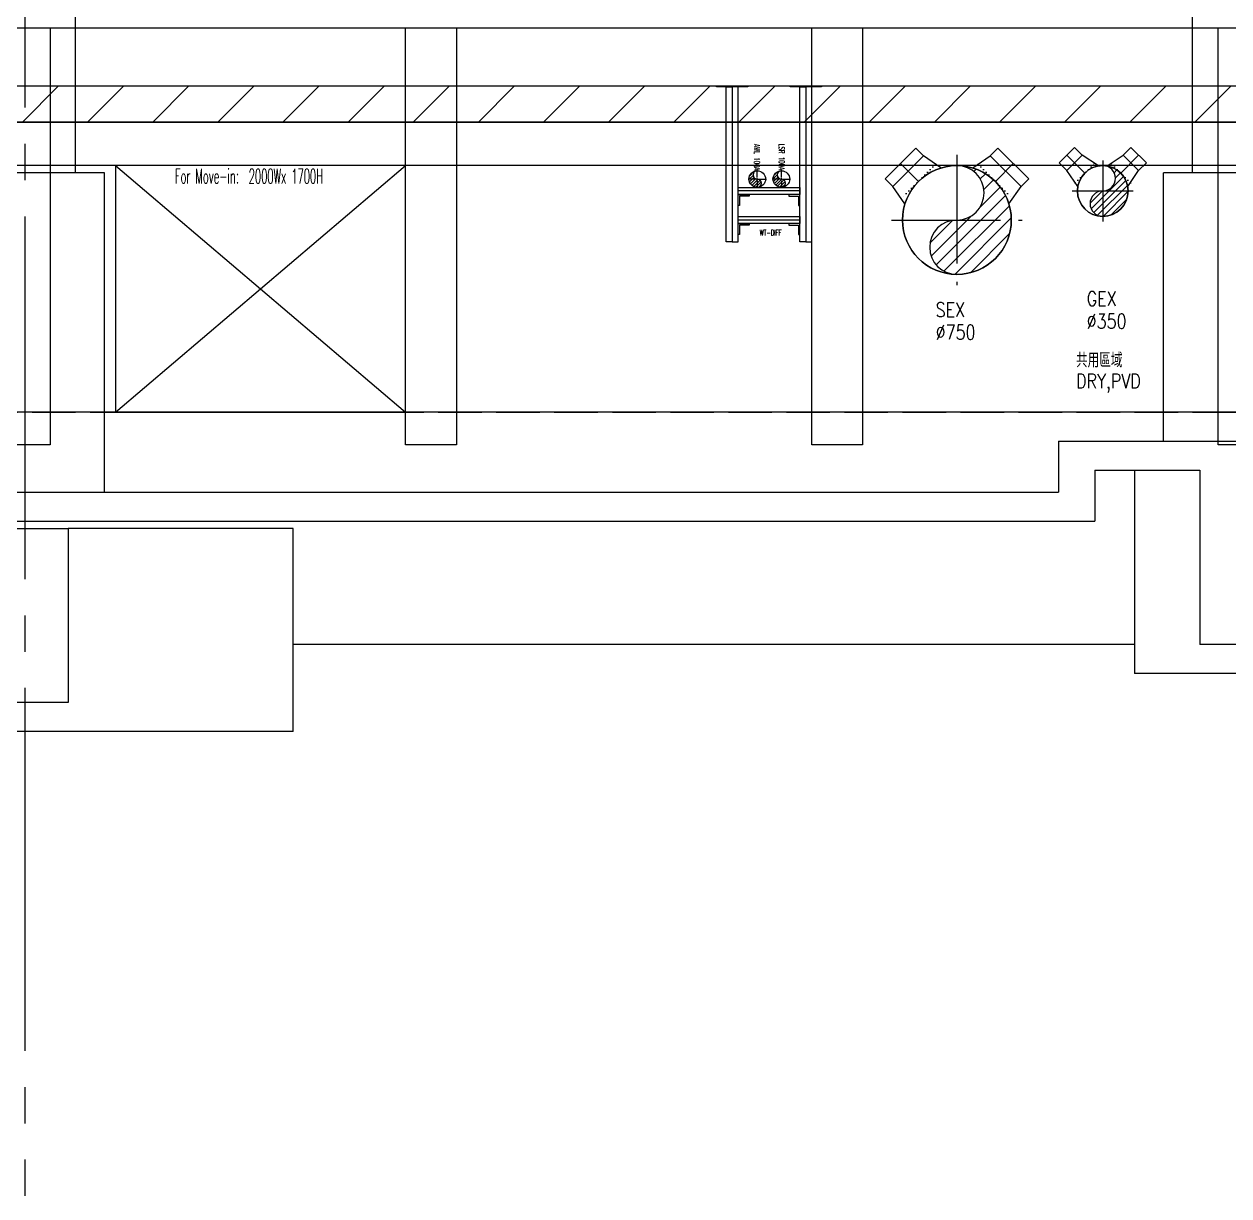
# Model space of a CAD drawing. Extents: x -3080 to 28500, y -1326 to 31609.
# Drawn here: x 15960 to 16790, y 25781 to 26588 of the extents above; entities that cross this region are included whole.
import ezdxf
from ezdxf.enums import TextEntityAlignment as Align
from ezdxf.xclip import XClip

# ---------------------------------------------------------------- set-up
doc = ezdxf.new("R2010")
doc.units = 0
doc.header["$LTSCALE"] = 100
doc.header["$XCLIPFRAME"] = 2
for name, pattern in [('188K-SM-07-F10-MECH-CR PIPE-Y2257103$0$AP6A-SM-08-FR1-001-A_AAS 210916$0$CENTER', [50.8, 31.75, -6.35, 6.35, -6.35]), ('188K-SM-07-F10-MECH-CR PIPE-Y2257103$0$AP6A-SM-08-FR1-001-A_AAS 210916$0$DOT', [0.25, 0, -0.25]), ('188K-SM-07-F10-MECH-CR PIPE-Y2257103$0$CENTER2', [1.125, 0.75, -0.125, 0.125, -0.125]), ('188K-SM-07-F10-MECH-CR PIPE-Y2257103$0$X-S-FAB_SL ALL$0$COL-CEN-LIN', [3.25, 2.5, -0.25, 0.25, -0.25]), ('188K-SM-07-F10-MECH-CR PIPE-Y2257103$0$X-S-FAB_SL ALL$0$HIDDEN', [0.4, 0.3, -0.1])]:
    doc.linetypes.add(name, pattern=pattern)
for name, color, linetype in [('0-xref', 8, 'Continuous'), ('188K-SM-07-F10-MECH-CR PIPE-Y2257103$0$0-CF-AAS-GEX', 5, 'Continuous'), ('188K-SM-07-F10-MECH-CR PIPE-Y2257103$0$0-CF-AAS-SEX', 3, 'Continuous'), ('188K-SM-07-F10-MECH-CR PIPE-Y2257103$0$0-FIRE', 1, 'Continuous'), ('188K-SM-07-F10-MECH-CR PIPE-Y2257103$0$0-hookupzoom', 4, 'Continuous'), ('188K-SM-07-F10-MECH-CR PIPE-Y2257103$0$0-txt', 3, 'Continuous'), ('188K-SM-07-F10-MECH-CR PIPE-Y2257103$0$0-WWT', 44, 'Continuous'), ('188K-SM-07-F10-MECH-CR PIPE-Y2257103$0$AP6A-SM-08-FR1-001-A_AAS 210916$0$0-Block Center-Line', 1, '188K-SM-07-F10-MECH-CR PIPE-Y2257103$0$AP6A-SM-08-FR1-001-A_AAS 210916$0$CENTER'), ('188K-SM-07-F10-MECH-CR PIPE-Y2257103$0$AP6A-SM-08-FR1-001-A_AAS 210916$0$0-Block Support-Line', 7, '188K-SM-07-F10-MECH-CR PIPE-Y2257103$0$AP6A-SM-08-FR1-001-A_AAS 210916$0$DOT'), ('188K-SM-07-F10-MECH-CR PIPE-Y2257103$0$Block Center-Line', 1, '188K-SM-07-F10-MECH-CR PIPE-Y2257103$0$CENTER2'), ('188K-SM-07-F10-MECH-CR PIPE-Y2257103$0$SH-LINE-130', 2, 'Continuous'), ('188K-SM-07-F10-MECH-CR PIPE-Y2257103$0$X-S-FAB_SL ALL$0$ASP_1', 1, 'Continuous'), ('188K-SM-07-F10-MECH-CR PIPE-Y2257103$0$X-S-FAB_SL ALL$0$ASP_8', 8, 'Continuous'), ('188K-SM-07-F10-MECH-CR PIPE-Y2257103$0$X-S-FAB_SL ALL$0$BEAM-S', 2, 'Continuous'), ('188K-SM-07-F10-MECH-CR PIPE-Y2257103$0$X-S-FAB_SL ALL$0$CCL', 15, '188K-SM-07-F10-MECH-CR PIPE-Y2257103$0$X-S-FAB_SL ALL$0$COL-CEN-LIN'), ('188K-SM-07-F10-MECH-CR PIPE-Y2257103$0$X-S-FAB_SL ALL$0$HID', 5, '188K-SM-07-F10-MECH-CR PIPE-Y2257103$0$X-S-FAB_SL ALL$0$HIDDEN')]:
    doc.layers.add(name, color=color, linetype=linetype)
doc.styles.add('188K-SM-07-F10-MECH-CR PIPE-Y2257103$0$AP6A-SM-08-FNN-300-A(18)-BAY$0$15P6-SM-08-FNN-100-A(D)-UIS-TCM$0$aa-txt', font='simplex.shx', dxfattribs={"width": 0.8, "bigfont": 'CHINA.shx'})
doc.styles.add('188K-SM-07-F10-MECH-CR PIPE-Y2257103$0$T0', font='simplex.shx', dxfattribs={"width": 0.8, "bigfont": 'chineset.shx'})
doc.styles.add('188K-SM-07-F10-MECH-CR PIPE-Y2257103$0$TXT', font='txt.shx', dxfattribs={"width": 0.55, "bigfont": 'chineset.shx'})
doc.styles.add('188K-SM-07-F10-MECH-CR PIPE-Y2257103$0$XCL-SEC 7-HVAC-PIPING-P-T13007$0$LK-TXT2-E', font='romans.shx', dxfattribs={"width": 0.8, "bigfont": 'chineset.shx'})

# ---------------------------------------------------------------- blocks, each defined once
blk = doc.blocks.new('*U1557')
for p, q in [((-75, 275), (-75, 350)), ((-75, 350), (75, 350)), ((75, 275), (75, 350)), ((-100.4, 143.3), (-75, 275)), ((-75, 275), (75, 275)), ((100.4, 143.3), (75, 275))]:
    blk.add_line(p, q)
blk.add_circle((0, 0), 175)
at = {"layer": '188K-SM-07-F10-MECH-CR PIPE-Y2257103$0$AP6A-SM-08-FR1-001-A_AAS 210916$0$0-Block Center-Line'}
blk.add_line((0, 175), (0, 350), dxfattribs=at)
at = {"layer": '188K-SM-07-F10-MECH-CR PIPE-Y2257103$0$AP6A-SM-08-FR1-001-A_AAS 210916$0$0-Block Support-Line'}
blk.add_line((-94.3, 175), (94.3, 175), dxfattribs=at)
blk = doc.blocks.new('*U1559')
h = blk.add_hatch()
h.set_pattern_fill('ANSI31', color=256, style=0)
h.paths.add_polyline_path([(0, 0, 1), (0, 17.5, 0.414214), (-17.5, 0, 0.414214), (0, -17.5, -1)])
blk.add_circle((0, 0), 17.5)
for centre, start, end in [((0, 8.75), 270, 90), ((0, -8.75), 90, 270)]:
    blk.add_arc(centre, 8.75, start, end)
at = {"layer": '188K-SM-07-F10-MECH-CR PIPE-Y2257103$0$Block Center-Line'}
for p, q in [((0, -21), (0, 21)), ((21, 0), (-21, 0))]:
    blk.add_line(p, q, dxfattribs=at)
blk = doc.blocks.new('*U1558')
for p, q in [((-75, 275), (-75, 350)), ((-75, 350), (75, 350)), ((75, 275), (75, 350)), ((-100.4, 143.3), (-75, 275)), ((-75, 275), (75, 275)), ((100.4, 143.3), (75, 275))]:
    blk.add_line(p, q)
blk.add_circle((0, 0), 175)
at = {"layer": '188K-SM-07-F10-MECH-CR PIPE-Y2257103$0$AP6A-SM-08-FR1-001-A_AAS 210916$0$0-Block Center-Line'}
blk.add_line((0, 175), (0, 350), dxfattribs=at)
at = {"layer": '188K-SM-07-F10-MECH-CR PIPE-Y2257103$0$AP6A-SM-08-FR1-001-A_AAS 210916$0$0-Block Support-Line'}
blk.add_line((-94.3, 175), (94.3, 175), dxfattribs=at)
blk = doc.blocks.new('188K-SM-07-F10-MECH-CR PIPE-Y2257103$0$X-S-FAB_SL ALL$0$A$Ceb448ab1')
at = {"layer": '188K-SM-07-F10-MECH-CR PIPE-Y2257103$0$X-S-FAB_SL ALL$0$CCL'}
blk.add_line((15960, 3600), (15960, 0), dxfattribs=at)
blk = doc.blocks.new('*U1541')
at = {"color": 241}
blk.add_lwpolyline([(17.5, 50), (-17.5, 50), (-17.5, 337.5), (17.5, 337.5)], close=True, dxfattribs=at)
blk = doc.blocks.new('188K-SM-07-F10-MECH-CR PIPE-Y2257103$0$X-S-FAB_SL ALL')
at = {"color": 241}
for p, q in [((-2628.521, -72748.977), (19076.479, -72748.977)), ((-2628.521, -72788.977), (19076.479, -72788.977))]:
    blk.add_line(p, q, dxfattribs=at)
at = {"layer": '188K-SM-07-F10-MECH-CR PIPE-Y2257103$0$X-S-FAB_SL ALL$0$ASP_1'}
for p, q in [((12198.979, -73033.977), (19076.479, -73033.977)), ((12198.979, -73033.977), (12198.979, -73068.977)), ((12223.979, -73053.977), (12296.479, -73053.977)), ((12223.979, -73053.977), (12223.979, -73088.977)), ((12296.479, -73053.977), (12296.479, -73173.977)), ((6596.479, -73068.977), (12198.979, -73068.977)), ((6596.479, -73088.977), (12223.979, -73088.977)), ((11456.479, -73093.977), (11516.479, -73093.977)), ((11516.479, -73093.977), (11516.479, -73213.977)), ((12356.479, -73173.977), (12296.479, -73173.977)), ((11516.479, -73213.977), (11456.479, -73213.977))]:
    blk.add_line(p, q, dxfattribs=at)
at = {"layer": '188K-SM-07-F10-MECH-CR PIPE-Y2257103$0$X-S-FAB_SL ALL$0$ASP_8'}
for p, q in [((11521.479, -72848.977), (11521.479, -71981.477)), ((12291.479, -72848.977), (12291.479, -71981.477)), ((11541.479, -72848.977), (11431.479, -72848.977)), ((11541.479, -73068.977), (11541.479, -72848.977)), ((12271.479, -73033.977), (12271.479, -72848.977)), ((12381.479, -72848.977), (12271.479, -72848.977)), ((12251.479, -73053.977), (12251.479, -73193.977)), ((11671.479, -73093.977), (11516.479, -73093.977)), ((11671.479, -73233.977), (11671.479, -73093.977)), ((12251.479, -73173.977), (11671.479, -73173.977)), ((12401.479, -73193.977), (12251.479, -73193.977)), ((11671.479, -73233.977), (11301.479, -73233.977))]:
    blk.add_line(p, q, dxfattribs=at)
at = {"layer": '188K-SM-07-F10-MECH-CR PIPE-Y2257103$0$X-S-FAB_SL ALL$0$HID'}
blk.add_line((-2628.521, -73013.977), (19076.479, -73013.977), dxfattribs=at)
at = {"layer": '188K-SM-07-F10-MECH-CR PIPE-Y2257103$0$X-S-FAB_SL ALL$0$BEAM-S'}
for p in [(11486.479, -73086.477), (11766.479, -73086.477), (12046.479, -73086.477), (12326.479, -73086.477)]:
    blk.add_blockref('*U1541', p, dxfattribs=at)
at = {"layer": '188K-SM-07-F10-MECH-CR PIPE-Y2257103$0$X-S-FAB_SL ALL$0$CCL'}
blk.add_blockref('188K-SM-07-F10-MECH-CR PIPE-Y2257103$0$X-S-FAB_SL ALL$0$A$Ceb448ab1', (-4473.521, -73553.977), dxfattribs=at)
blk = doc.blocks.new('*U1497')
for p, q in [((-150, 475), (-150, 550)), ((-150, 550), (150, 550)), ((150, 475), (150, 550)), ((-175.4, 331.5), (-150, 475)), ((-150, 475), (150, 475)), ((175.4, 331.5), (150, 475))]:
    blk.add_line(p, q)
blk.add_circle((0, 0), 375)
at = {"layer": '188K-SM-07-F10-MECH-CR PIPE-Y2257103$0$AP6A-SM-08-FR1-001-A_AAS 210916$0$0-Block Center-Line'}
blk.add_line((0, 375), (0, 550), dxfattribs=at)
at = {"layer": '188K-SM-07-F10-MECH-CR PIPE-Y2257103$0$AP6A-SM-08-FR1-001-A_AAS 210916$0$0-Block Support-Line'}
blk.add_line((-167.7, 375), (167.7, 375), dxfattribs=at)
blk = doc.blocks.new('*U1498')
h = blk.add_hatch()
h.set_pattern_fill('ANSI31', color=256, scale=2.143, style=0)
h.paths.add_polyline_path([(0, 0, 1), (0, 37.5, 0.414214), (-37.5, 0, 0.414214), (0, -37.5, -1)])
blk.add_circle((0, 0), 37.5)
for centre, start, end in [((0, 18.75), 270, 90), ((0, -18.75), 90, 270)]:
    blk.add_arc(centre, 18.75, start, end)
at = {"layer": '188K-SM-07-F10-MECH-CR PIPE-Y2257103$0$Block Center-Line'}
for p, q in [((0, -45), (0, 45)), ((45, 0), (-45, 0))]:
    blk.add_line(p, q, dxfattribs=at)
blk = doc.blocks.new('*U258')
h = blk.add_hatch()
h.set_pattern_fill('ANSI31', color=1, scale=11.43, style=0)
h.set_pattern_definition([(45, (0, 0), (-1.01028, 1.01028), [])])
h.paths.add_polyline_path([(0, 5.72, 0.414214), (-5.72, 0, 0.414214), (0, -5.72, 1), (0, 0, -1)])
at = {"color": 1}
for p, q in [((-1.14, 0), (-6.29, 0)), ((-0.57, 0), (0.57, 0)), ((0, 1.14), (0, 6.29)), ((0, -0.57), (0, 0.57)), ((1.14, 0), (6.29, 0)), ((0, -1.14), (0, -6.29))]:
    blk.add_line(p, q, dxfattribs=at)
blk.add_circle((0, 0), 5.72)
for centre, start, end in [((0, 2.86), 90, 270), ((0, -2.86), 270, 90)]:
    blk.add_arc(centre, 2.86, start, end, dxfattribs=at)
at = {"style": '188K-SM-07-F10-MECH-CR PIPE-Y2257103$0$AP6A-SM-08-FNN-300-A(18)-BAY$0$15P6-SM-08-FNN-100-A(D)-UIS-TCM$0$aa-txt', "width": 0.8, "flags": 1}
blk.add_attdef('高度(cm)', (0.02, 0.14), '', height=0.2, dxfattribs=at)
blk = doc.blocks.new('188K-SM-07-F10-MECH-CR PIPE-Y2257103$0$WWT-DIFF')
at = {"layer": '188K-SM-07-F10-MECH-CR PIPE-Y2257103$0$SH-LINE-130', "ltscale": 0.1}
for p, q in [((21252.98, -72861.48), (21210.46, -72861.48)), ((21252.98, -72881.48), (21210.46, -72881.48))]:
    blk.add_line(p, q, dxfattribs=at)
for points in [[(21217.08, -72789.78), (21195.58, -72789.78), (21195.58, -72788.98), (21217.08, -72788.98)], [(21202.2, -72896.53), (21202.2, -72789.78), (21206.33, -72789.78), (21206.33, -72896.53)], [(21210.46, -72896.53), (21210.46, -72789.78), (21206.33, -72789.78), (21206.33, -72896.53)], [(21267.86, -72789.78), (21246.36, -72789.78), (21246.36, -72788.98), (21267.86, -72788.98)], [(21252.98, -72896.53), (21252.98, -72789.78), (21257.11, -72789.78), (21257.11, -72896.53)], [(21261.24, -72896.53), (21261.24, -72789.78), (21257.11, -72789.78), (21257.11, -72896.53)], [(21252.98, -72863.98), (21210.46, -72863.98), (21210.46, -72858.98), (21252.98, -72858.98)], [(21210.46, -72863.98), (21217.96, -72863.98), (21217.96, -72864.98), (21211.46, -72864.98), (21211.46, -72871.48), (21210.46, -72871.48)], [(21252.98, -72863.98), (21245.48, -72863.98), (21245.48, -72864.98), (21251.98, -72864.98), (21251.98, -72871.48), (21252.98, -72871.48)], [(21252.98, -72883.98), (21210.46, -72883.98), (21210.46, -72878.98), (21252.98, -72878.98)], [(21210.46, -72883.98), (21217.96, -72883.98), (21217.96, -72884.98), (21211.46, -72884.98), (21211.46, -72891.48), (21210.46, -72891.48)], [(21252.98, -72883.98), (21245.48, -72883.98), (21245.48, -72884.98), (21251.98, -72884.98), (21251.98, -72891.48), (21252.98, -72891.48)]]:
    blk.add_lwpolyline(points, close=True, dxfattribs=at)
at = {"layer": '188K-SM-07-F10-MECH-CR PIPE-Y2257103$0$0-WWT'}
for p in [(21223.62, -72853.26), (21240.28, -72853.26)]:
    blk.add_blockref('*U258', p, dxfattribs=at)
at = {"layer": '188K-SM-07-F10-MECH-CR PIPE-Y2257103$0$0-txt', "style": '188K-SM-07-F10-MECH-CR PIPE-Y2257103$0$TXT', "width": 0.55}
blk.add_text('LSR 100A', height=4, rotation=270, dxfattribs=at).set_placement((21238.52, -72828.95))
blk.add_text('WT-DIFF', height=4, dxfattribs=at).set_placement((21225.34, -72892.16))
at = {"layer": '188K-SM-07-F10-MECH-CR PIPE-Y2257103$0$0-txt', "linetype": 'Continuous', "lineweight": 0, "insert": (21225.39, -72829.1), "char_height": 4, "attachment_point": 1, "rotation": 270, "style": '188K-SM-07-F10-MECH-CR PIPE-Y2257103$0$TXT'}
blk.add_mtext('\\A1;AWL 100A', dxfattribs=at)
blk = doc.blocks.new('188K-SM-07-F10-MECH-CR PIPE-Y2257103')
at = {"layer": '188K-SM-07-F10-MECH-CR PIPE-Y2257103$0$0-FIRE'}
h = blk.add_hatch(dxfattribs=at)
h.set_pattern_fill('ANSI31', color=256, scale=10)
h.set_pattern_definition([(45, (0, 99332.263), (-22.45064, 22.45064), [])])
h.paths.add_polyline_path([(23550, 26520.786), (1845, 26520.786), (1845, 26545.786), (23550, 26545.786)])
blk.add_line((23502.5, 26320.786), (1845, 26320.786))
blk.add_lwpolyline([(23550, 26520.786), (1845, 26520.786), (1845, 26545.786), (23550, 26545.786)], close=True, dxfattribs=at)
at = {"layer": '188K-SM-07-F10-MECH-CR PIPE-Y2257103$0$0-hookupzoom'}
blk.add_lwpolyline([(23550, 26490.786), (1845, 26490.786), (1845, 26520.786), (23550, 26520.786)], close=True, dxfattribs=at)
at = {"layer": '188K-SM-07-F10-MECH-CR PIPE-Y2257103$0$0-CF-AAS-GEX', "yscale": 0.1, "zscale": 0.1}
for name, xscale, rotation in [('*U1558', 0.1, 44.99999999999999), ('*U1557', -0.1, 315.0000000000001)]:
    blk.add_blockref(name, (16703.049, 26473.286), dxfattribs=dict(at, xscale=xscale, rotation=rotation))
at = {"layer": '188K-SM-07-F10-MECH-CR PIPE-Y2257103$0$0-CF-AAS-GEX', "rotation": 180}
blk.add_blockref('*U1559', (16703.049, 26473.286), dxfattribs=at)
at = {"layer": '188K-SM-07-F10-MECH-CR PIPE-Y2257103$0$0-CF-AAS-GEX', "style": '188K-SM-07-F10-MECH-CR PIPE-Y2257103$0$T0', "width": 0.8}
for s, p in [('GEX', (16691.99, 26399.056)), ('%%C350', (16691.99, 26383.534)), ('共用區域', (16684.631, 26356.658)), ('DRY,PVD', (16684.631, 26342.311))]:
    blk.add_text(s, height=10, dxfattribs=at).set_placement(p, align=Align.MIDDLE_LEFT)
ref = blk.add_blockref('188K-SM-07-F10-MECH-CR PIPE-Y2257103$0$X-S-FAB_SL ALL', (4473.521, 99334.763))
XClip(ref).set_block_clipping_path([(-7553.4648570136, -75341.9369645483), (24026.2025623869, -67725.7696244382)])
at = {"layer": '188K-SM-07-F10-MECH-CR PIPE-Y2257103$0$0-hookupzoom'}
for p, q in [((16022.5, 26490.786), (16222.5, 26320.786)), ((16022.5, 26320.786), (16222.5, 26490.786))]:
    blk.add_line(p, q, dxfattribs=at)
blk.add_lwpolyline([(16022.5, 26320.786), (16222.5, 26320.786), (16222.5, 26490.786), (16022.5, 26490.786)], close=True, dxfattribs=at)
blk.add_blockref('188K-SM-07-F10-MECH-CR PIPE-Y2257103$0$WWT-DIFF', (-4758.736, 99334.763))
at = {"layer": '188K-SM-07-F10-MECH-CR PIPE-Y2257103$0$0-CF-AAS-SEX', "zscale": 0.1}
for xscale, yscale, rotation in [(-0.1000000000000003, 0.1000000000000003, 44.99999999999984), (0.1, 0.1, 315)]:
    blk.add_blockref('*U1497', (16602.5, 26453.286), dxfattribs=dict(at, xscale=xscale, yscale=yscale, rotation=rotation))
at = {"layer": '188K-SM-07-F10-MECH-CR PIPE-Y2257103$0$0-CF-AAS-SEX', "rotation": 180}
blk.add_blockref('*U1498', (16602.5, 26453.286), dxfattribs=at)
at = {"layer": '188K-SM-07-F10-MECH-CR PIPE-Y2257103$0$0-CF-AAS-SEX', "style": '188K-SM-07-F10-MECH-CR PIPE-Y2257103$0$T0', "width": 0.8}
for s, p in [('SEX', (16587.87, 26391.484)), ('%%C750', (16587.87, 26375.963))]:
    blk.add_text(s, height=10, dxfattribs=at).set_placement(p, align=Align.MIDDLE_LEFT)
at = {"layer": '188K-SM-07-F10-MECH-CR PIPE-Y2257103$0$0-hookupzoom', "style": '188K-SM-07-F10-MECH-CR PIPE-Y2257103$0$XCL-SEC 7-HVAC-PIPING-P-T13007$0$LK-TXT2-E', "width": 0.5}
blk.add_text('For Move-in:\u30002000Wx 1700H', height=10, dxfattribs=at).set_placement((16063.462, 26483.47, 0), align=Align.MIDDLE_LEFT)

msp = doc.modelspace()

# ---------------------------------------------------------------- block references
at = {"layer": '0-xref'}
msp.add_blockref('188K-SM-07-F10-MECH-CR PIPE-Y2257103', (0, 0), dxfattribs=at)

doc.saveas('drawing.dxf')
